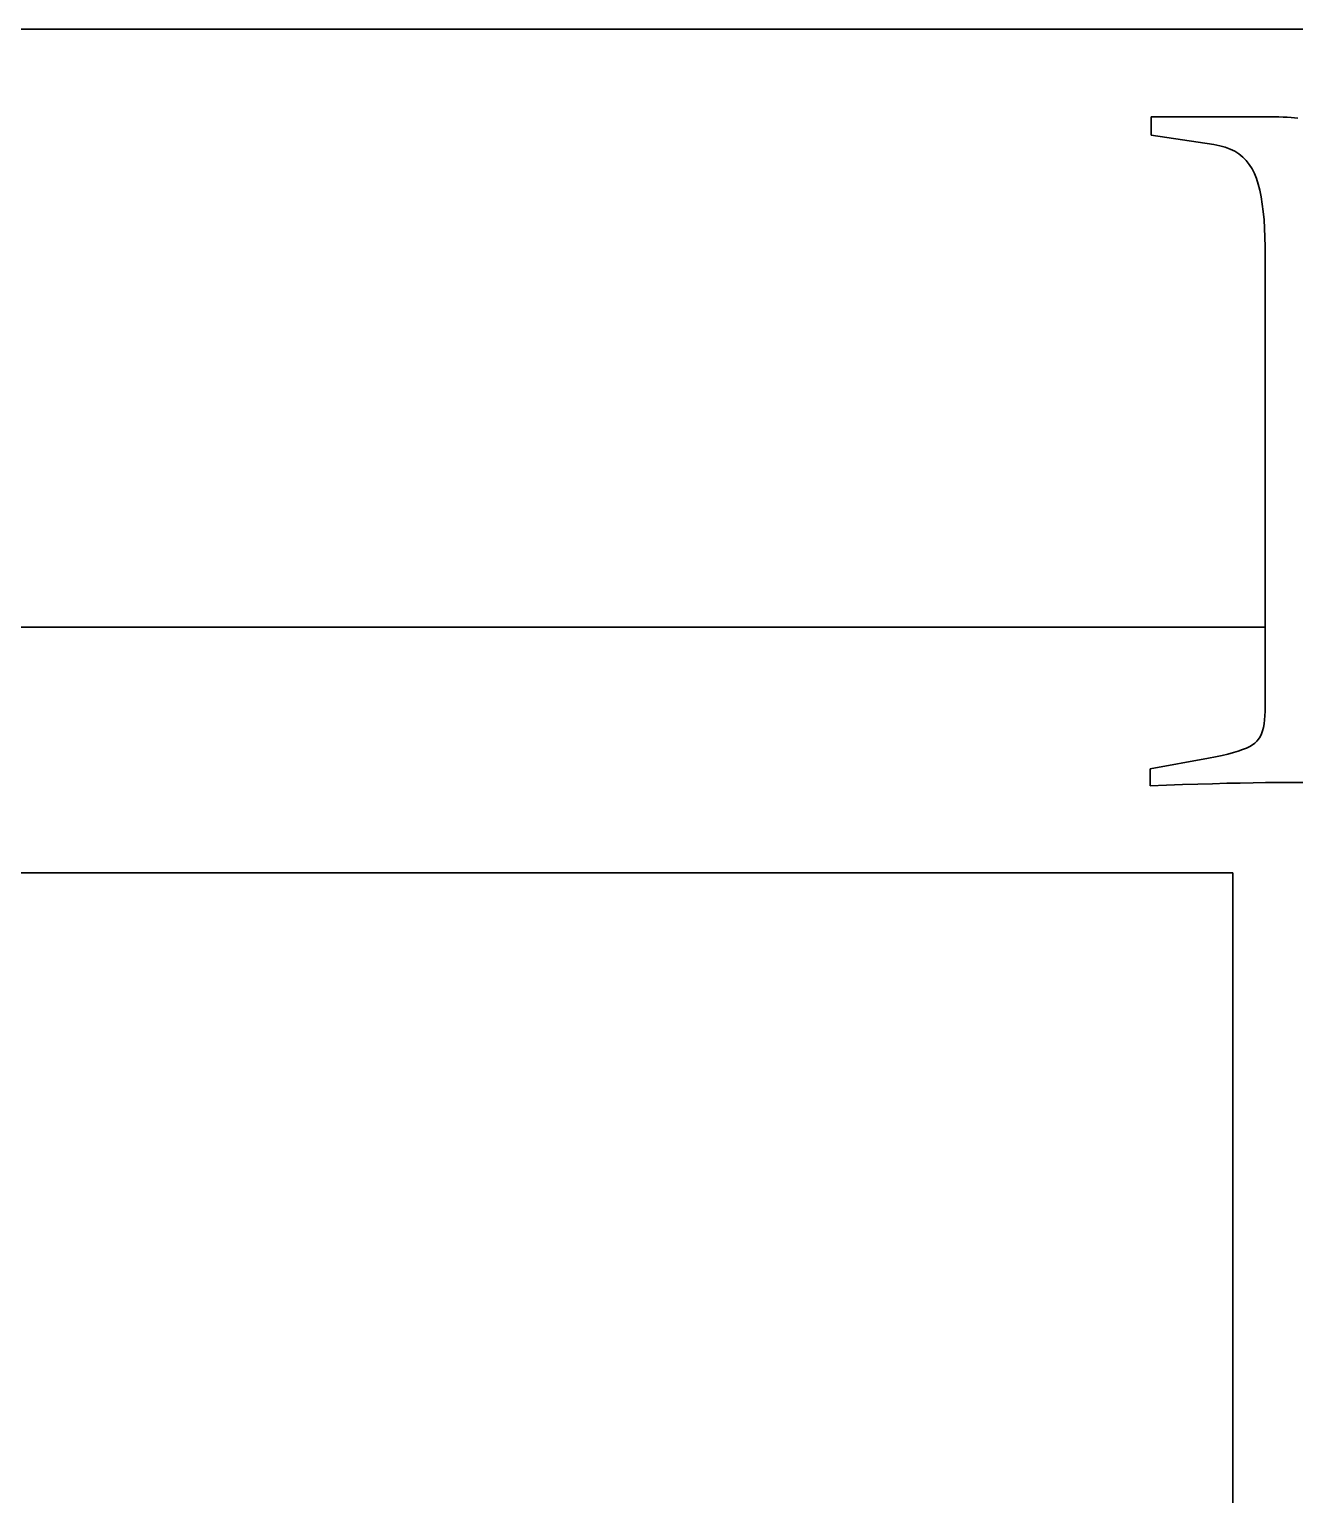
# Model space of a CAD drawing. Header units: millimetres. Extents: x -210 to 210, y -148 to 148.
# Drawn here: x -37.297 to -33.033, y -58.439 to -53.504 of the extents above; entities that cross this region are included whole.
import ezdxf

# ---------------------------------------------------------------- set-up
doc = ezdxf.new("R2010")
doc.units = ezdxf.units.MM
doc.layers.get('0').update_dxf_attribs({"lineweight": 18})

msp = doc.modelspace()

# ---------------------------------------------------------------- linework, layer by layer
at = {"color": 7, "lineweight": 30}
msp.add_line((-57.4915, -53.5037), (-23.9915, -53.5037), dxfattribs=at)
at = {"color": 7, "lineweight": 30, "ltscale": 0.001525}
msp.add_line((-33.5169, -53.8599), (-33.5169, -53.7989), dxfattribs=at)
at = {"color": 7, "lineweight": 30, "ltscale": 0.01076}
msp.add_line((-33.5169, -53.7989), (-33.0865, -53.7989), dxfattribs=at)
at = {"color": 7, "lineweight": 30, "ltscale": 0.000364714}
msp.add_line((-33.0865, -53.7989), (-33.0719, -53.7991), dxfattribs=at)
at = {"color": 7, "lineweight": 30, "ltscale": 0.00034359}
msp.add_line((-33.0719, -53.7991), (-33.0581, -53.7996), dxfattribs=at)
at = {"color": 7, "lineweight": 30, "ltscale": 0.000321211}
msp.add_line((-33.0581, -53.7996), (-33.0453, -53.8005), dxfattribs=at)
at = {"color": 7, "lineweight": 30, "ltscale": 0.000299965}
msp.add_line((-33.0453, -53.8005), (-33.0334, -53.8018), dxfattribs=at)
at = {"color": 7, "lineweight": 30, "ltscale": 0.000278346}
msp.add_line((-33.0334, -53.8018), (-33.0224, -53.8034), dxfattribs=at)
at = {"color": 7, "lineweight": 30, "ltscale": 0.005351}
msp.add_line((-33.3053, -53.8921), (-33.5169, -53.8599), dxfattribs=at)
at = {"color": 7, "lineweight": 30, "ltscale": 0.000494019}
msp.add_line((-33.2858, -53.8957), (-33.3053, -53.8921), dxfattribs=at)
at = {"color": 7, "lineweight": 30, "ltscale": 0.000469538}
msp.add_line((-33.2677, -53.9006), (-33.2858, -53.8957), dxfattribs=at)
at = {"color": 7, "lineweight": 30, "ltscale": 0.000450161}
msp.add_line((-33.2508, -53.9069), (-33.2677, -53.9006), dxfattribs=at)
at = {"color": 7, "lineweight": 30, "ltscale": 0.000433417}
msp.add_line((-33.2353, -53.9145), (-33.2508, -53.9069), dxfattribs=at)
at = {"color": 7, "lineweight": 30, "ltscale": 0.000422071}
msp.add_line((-33.221, -53.9235), (-33.2353, -53.9145), dxfattribs=at)
at = {"color": 7, "lineweight": 30, "ltscale": 0.000415123}
msp.add_line((-33.208, -53.9339), (-33.221, -53.9235), dxfattribs=at)
at = {"color": 7, "lineweight": 30, "ltscale": 0.000413916}
msp.add_line((-33.1963, -53.9456), (-33.208, -53.9339), dxfattribs=at)
at = {"color": 7, "lineweight": 30, "ltscale": 0.000418103}
msp.add_line((-33.1859, -53.9587), (-33.1963, -53.9456), dxfattribs=at)
at = {"color": 7, "lineweight": 30, "ltscale": 0.00042741}
msp.add_line((-33.1768, -53.9732), (-33.1859, -53.9587), dxfattribs=at)
at = {"color": 7, "lineweight": 30, "ltscale": 0.000441002}
msp.add_line((-33.169, -53.989), (-33.1768, -53.9732), dxfattribs=at)
at = {"color": 7, "lineweight": 30, "ltscale": 0.000465653}
msp.add_line((-33.1621, -54.0063), (-33.169, -53.989), dxfattribs=at)
at = {"color": 7, "lineweight": 30, "ltscale": 0.000498062}
msp.add_line((-33.1561, -54.0253), (-33.1621, -54.0063), dxfattribs=at)
at = {"color": 7, "lineweight": 30, "ltscale": 0.000533133}
msp.add_line((-33.1507, -54.0459), (-33.1561, -54.0253), dxfattribs=at)
at = {"color": 7, "lineweight": 30, "ltscale": 0.000568704}
msp.add_line((-33.146, -54.0682), (-33.1507, -54.0459), dxfattribs=at)
at = {"color": 7, "lineweight": 30, "ltscale": 0.000606312}
msp.add_line((-33.1421, -54.0921), (-33.146, -54.0682), dxfattribs=at)
at = {"color": 7, "lineweight": 30, "ltscale": 0.000644342}
msp.add_line((-33.1389, -54.1177), (-33.1421, -54.0921), dxfattribs=at)
at = {"color": 7, "lineweight": 30, "ltscale": 0.000683482}
msp.add_line((-33.1363, -54.1449), (-33.1389, -54.1177), dxfattribs=at)
at = {"color": 7, "lineweight": 30, "ltscale": 0.000723333}
msp.add_line((-33.1345, -54.1738), (-33.1363, -54.1449), dxfattribs=at)
at = {"color": 7, "lineweight": 30, "ltscale": 0.000763407}
msp.add_line((-33.1335, -54.2043), (-33.1345, -54.1738), dxfattribs=at)
at = {"color": 7, "lineweight": 30, "ltscale": 0.000804563}
msp.add_line((-33.1331, -54.2365), (-33.1335, -54.2043), dxfattribs=at)
at = {"color": 7, "lineweight": 30, "ltscale": 0.032017}
msp.add_line((-33.1331, -55.5172), (-33.1331, -54.2365), dxfattribs=at)
at = {"color": 7, "lineweight": 30, "ltscale": 0.379079}
msp.add_line((-48.2963, -55.5172), (-33.1331, -55.5172), dxfattribs=at)
at = {"color": 7, "lineweight": 30, "ltscale": 0.00708}
msp.add_line((-33.1331, -55.5172), (-33.1331, -55.8003), dxfattribs=at)
at = {"color": 7, "lineweight": 30, "ltscale": 0.000357752}
msp.add_line((-33.1345, -55.8299), (-33.1335, -55.8156), dxfattribs=at)
at = {"color": 7, "lineweight": 30, "ltscale": 0.000382134}
msp.add_line((-33.1335, -55.8156), (-33.1331, -55.8003), dxfattribs=at)
at = {"color": 7, "lineweight": 30, "ltscale": 0.000272723}
msp.add_line((-33.1454, -55.8769), (-33.1416, -55.8667), dxfattribs=at)
at = {"color": 7, "lineweight": 30, "ltscale": 0.00029188}
msp.add_line((-33.1416, -55.8667), (-33.1385, -55.8554), dxfattribs=at)
at = {"color": 7, "lineweight": 30, "ltscale": 0.000312422}
msp.add_line((-33.1385, -55.8554), (-33.1362, -55.8432), dxfattribs=at)
at = {"color": 7, "lineweight": 30, "ltscale": 0.000334617}
msp.add_line((-33.1362, -55.8432), (-33.1345, -55.8299), dxfattribs=at)
at = {"color": 7, "lineweight": 30, "ltscale": 0.000310614}
msp.add_line((-33.1955, -55.9245), (-33.1843, -55.9191), dxfattribs=at)
at = {"color": 7, "lineweight": 30, "ltscale": 0.000273874}
msp.add_line((-33.1843, -55.9191), (-33.1749, -55.9136), dxfattribs=at)
at = {"color": 7, "lineweight": 30, "ltscale": 0.000238846}
msp.add_line((-33.1749, -55.9136), (-33.1672, -55.9079), dxfattribs=at)
at = {"color": 7, "lineweight": 30, "ltscale": 0.00022473}
msp.add_line((-33.1672, -55.9079), (-33.1607, -55.9017), dxfattribs=at)
at = {"color": 7, "lineweight": 30, "ltscale": 0.000231898}
msp.add_line((-33.1607, -55.9017), (-33.1549, -55.8945), dxfattribs=at)
at = {"color": 7, "lineweight": 30, "ltscale": 0.000242537}
msp.add_line((-33.1549, -55.8945), (-33.1498, -55.8862), dxfattribs=at)
at = {"color": 7, "lineweight": 30, "ltscale": 0.000256779}
msp.add_line((-33.1498, -55.8862), (-33.1454, -55.8769), dxfattribs=at)
at = {"color": 7, "lineweight": 30, "ltscale": 0.005013}
msp.add_line((-33.5205, -55.994), (-33.3232, -55.9582), dxfattribs=at)
at = {"color": 7, "lineweight": 30, "ltscale": 0.000598293}
msp.add_line((-33.3232, -55.9582), (-33.2997, -55.9538), dxfattribs=at)
at = {"color": 7, "lineweight": 30, "ltscale": 0.00055561}
msp.add_line((-33.2997, -55.9538), (-33.2779, -55.9493), dxfattribs=at)
at = {"color": 7, "lineweight": 30, "ltscale": 0.000513134}
msp.add_line((-33.2779, -55.9493), (-33.2579, -55.9446), dxfattribs=at)
at = {"color": 7, "lineweight": 30, "ltscale": 0.000471059}
msp.add_line((-33.2579, -55.9446), (-33.2397, -55.9398), dxfattribs=at)
at = {"color": 7, "lineweight": 30, "ltscale": 0.000430913}
msp.add_line((-33.2397, -55.9398), (-33.2232, -55.9348), dxfattribs=at)
at = {"color": 7, "lineweight": 30, "ltscale": 0.000389121}
msp.add_line((-33.2232, -55.9348), (-33.2085, -55.9298), dxfattribs=at)
at = {"color": 7, "lineweight": 30, "ltscale": 0.000349725}
msp.add_line((-33.2085, -55.9298), (-33.1955, -55.9245), dxfattribs=at)
at = {"color": 7, "lineweight": 30, "ltscale": 0.001435}
msp.add_line((-33.5205, -56.0514), (-33.5205, -55.994), dxfattribs=at)
at = {"color": 7, "lineweight": 30, "ltscale": 0.001393}
msp.add_line((-33.4648, -56.0494), (-33.5205, -56.0514), dxfattribs=at)
at = {"color": 7, "lineweight": 30, "ltscale": 0.001342}
msp.add_line((-33.4112, -56.0475), (-33.4648, -56.0494), dxfattribs=at)
at = {"color": 7, "lineweight": 30, "ltscale": 0.001292}
msp.add_line((-33.3595, -56.0459), (-33.4112, -56.0475), dxfattribs=at)
at = {"color": 7, "lineweight": 30, "ltscale": 0.001241}
msp.add_line((-33.3099, -56.0445), (-33.3595, -56.0459), dxfattribs=at)
at = {"color": 7, "lineweight": 30, "ltscale": 0.001191}
msp.add_line((-33.2622, -56.0433), (-33.3099, -56.0445), dxfattribs=at)
at = {"color": 7, "lineweight": 30, "ltscale": 0.001141}
msp.add_line((-33.2166, -56.0424), (-33.2622, -56.0433), dxfattribs=at)
at = {"color": 7, "lineweight": 30, "ltscale": 0.001091}
msp.add_line((-33.173, -56.0416), (-33.2166, -56.0424), dxfattribs=at)
at = {"color": 7, "lineweight": 30, "ltscale": 0.00104}
msp.add_line((-33.1314, -56.0411), (-33.173, -56.0416), dxfattribs=at)
at = {"color": 7, "lineweight": 30, "ltscale": 0.000990328}
msp.add_line((-33.0918, -56.0408), (-33.1314, -56.0411), dxfattribs=at)
at = {"color": 7, "lineweight": 30, "ltscale": 0.000939183}
msp.add_line((-33.0542, -56.0407), (-33.0918, -56.0408), dxfattribs=at)
at = {"color": 7, "lineweight": 30, "ltscale": 0.001229}
msp.add_line((-33.005, -56.0408), (-33.0542, -56.0407), dxfattribs=at)
at = {"color": 7, "lineweight": 30, "ltscale": 0.375}
msp.add_line((-48.2415, -56.3447), (-33.2415, -56.3447), dxfattribs=at)
at = {"color": 7, "lineweight": 30, "ltscale": 0.175753}
msp.add_line((-33.2415, -63.3748), (-33.2415, -56.3447), dxfattribs=at)

doc.saveas('drawing.dxf')
